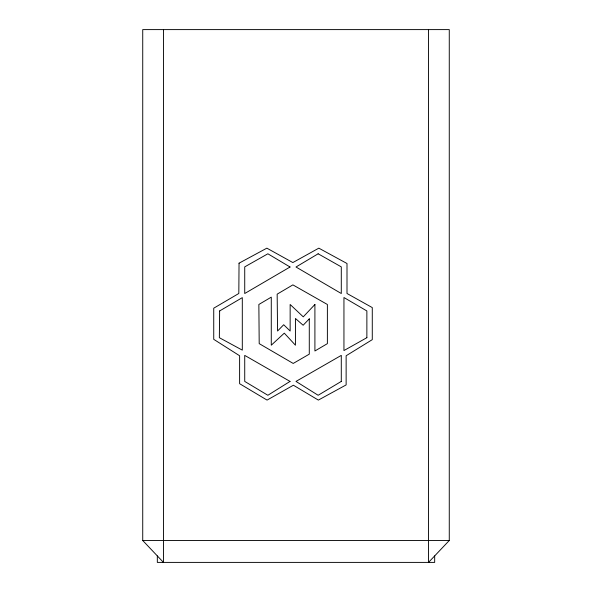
<?xml version="1.0" encoding="UTF-8"?>
<svg xmlns="http://www.w3.org/2000/svg" width="592" height="592" viewBox="0 0 592 592"><rect width="100%" height="100%" fill="white"/><g stroke="black" fill="none" stroke-linecap="round" stroke-linejoin="round"><path stroke-width="0.89" d="M163.466 29.6L163.466 562.4L142.731 540.503L142.731 29.6L449.269 29.6L449.269 540.503L428.534 562.4L428.534 29.6M142.731 540.503L449.269 540.503M434.676 555.925L434.676 562.4L157.324 562.4L157.324 555.925M239.042 263.181L238.82 293.477L213.734 308.195L213.734 339.334L239.612 355.755L239.612 383.69L267.066 400.096L293.395 385.222L318.355 400.096L346.135 384.911L346.135 355.755L372.279 339.653L372.279 307.596L347.001 293.491L347.001 263.507L318.829 248.159L292.855 262.567L266.859 248.159L239.042 263.181M219.632 310.955L219.351 337.692L242.306 350.131L242.306 297.635L219.632 310.955M314.907 304.488L303.259 316.846L290.147 304.488L290.147 331.024L283.694 324.742L277.567 331.024L277.16 294.165L292.885 284.878L327.383 304.488L327.383 343.634L314.907 350.989L314.907 304.488M309.283 318.851L303.148 325.245L295.438 318.474L295.438 345.203L284.293 333.163L271.277 345.203L271.277 297.14L258.859 304.473L259.2 343.634L293.203 363.444L309.283 354.157L309.283 318.851M290.036 381.418L267.873 395.271L244.725 381.418L244.725 355.385L290.036 381.418M341.288 381.418L318.141 395.271L295.993 381.418L341.288 355.385L341.288 381.418M318.141 253.79L295.993 267.007L341.288 293.514L341.288 266.874L318.141 253.79M290.036 267.007L244.725 293.514L244.725 266.874L267.873 253.79L290.036 267.007M366.87 337.692L343.945 350.56L343.945 297.524L366.87 310.955L366.87 337.692"/></g></svg>
